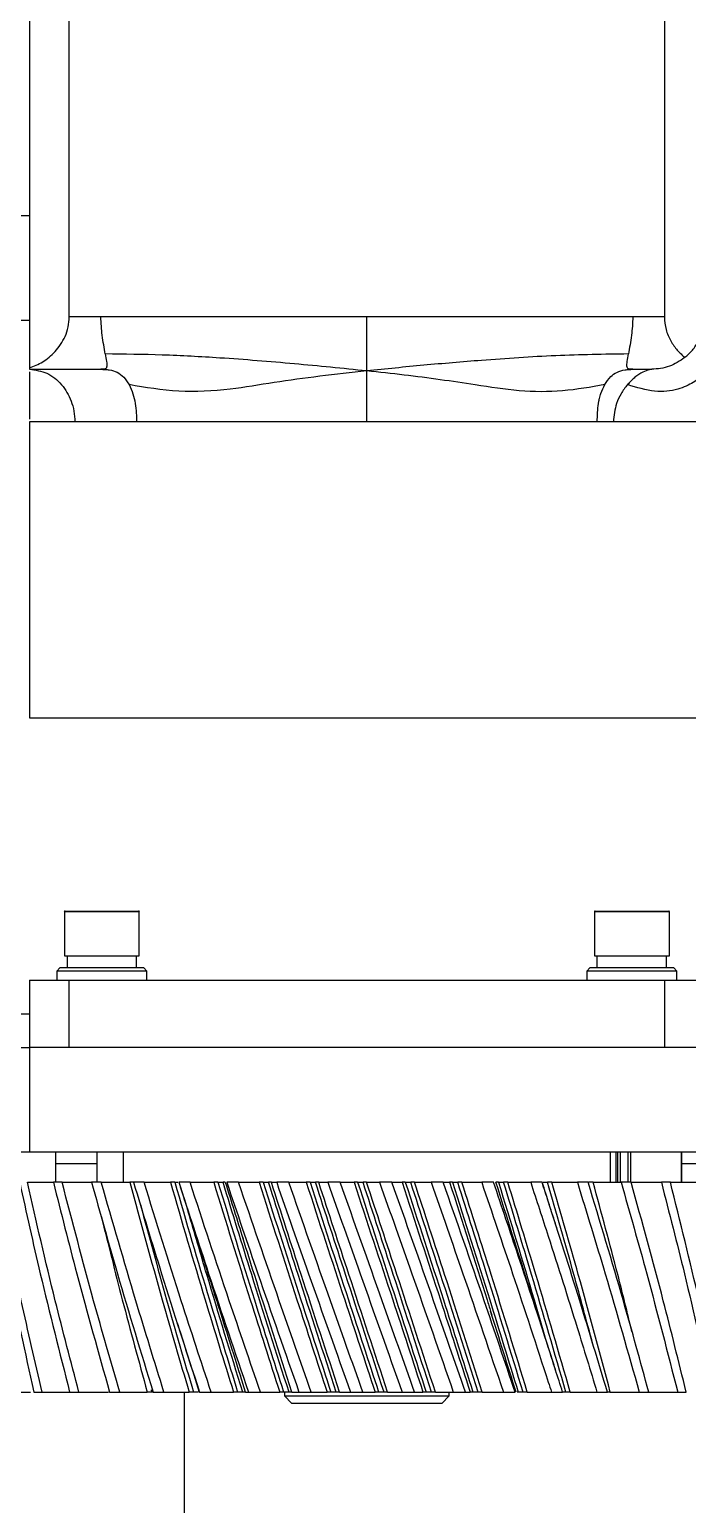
# Model space of a CAD drawing. Header units: millimetres. Extents: x 0 to 597, y 0 to 420.
# Drawn here: x 375.7 to 381.55, y 335.05 to 348.18 of the extents above; entities that cross this region are included whole.
import ezdxf

# ---------------------------------------------------------------- set-up
doc = ezdxf.new("R2010")
doc.units = ezdxf.units.MM

msp = doc.modelspace()

# ---------------------------------------------------------------- linework, layer by layer
at = {"color": 7, "linetype": 'Continuous', "lineweight": 25}
for p, q in [((375.7, 348.488), (375.7, 345.168)), ((376.054, 345.621), (376.054, 348.488)), ((381.346, 348.488), (381.346, 345.621)), ((375.7, 346.521), (367.533, 346.521)), ((375.7, 345.588), (367.533, 345.588)), ((376.334, 345.621), (376.054, 345.621)), ((378.7, 345.621), (376.334, 345.621)), ((381.066, 345.621), (378.7, 345.621)), ((381.346, 345.621), (381.066, 345.621)), ((375.7, 345.168), (375.7, 345.155)), ((375.7, 345.155), (376.334, 345.155)), ((381.066, 345.155), (381.233, 345.155)), ((375.7, 344.688), (375.7, 342.054)), ((376.652, 344.688), (376.104, 344.688)), ((380.892, 344.688), (380.748, 344.688)), ((376.01, 340.328), (376.01, 339.935)), ((376.016, 340.335), (376.67, 340.335)), ((376.676, 339.935), (376.676, 340.328)), ((380.724, 340.328), (380.724, 339.935)), ((380.73, 340.335), (381.384, 340.335)), ((381.39, 339.935), (381.39, 340.328)), ((376.01, 339.935), (376.16, 339.935)), ((376.034, 339.935), (376.034, 339.828)), ((376.16, 339.935), (376.676, 339.935)), ((376.652, 339.828), (376.652, 339.935)), ((380.724, 339.935), (381.335, 339.935)), ((380.749, 339.828), (380.749, 339.935)), ((381.335, 339.935), (381.39, 339.935)), ((381.366, 339.828), (381.366, 339.935)), ((375.97, 339.828), (375.943, 339.801)), ((375.943, 339.801), (375.943, 339.721)), ((376.743, 339.801), (375.943, 339.801)), ((376.716, 339.828), (375.97, 339.828)), ((376.743, 339.801), (376.716, 339.828)), ((376.743, 339.721), (376.743, 339.801)), ((380.684, 339.828), (380.657, 339.801)), ((380.657, 339.801), (380.657, 339.721)), ((381.457, 339.801), (380.657, 339.801)), ((381.43, 339.828), (380.684, 339.828)), ((381.457, 339.801), (381.43, 339.828)), ((381.457, 339.721), (381.457, 339.801)), ((375.7, 339.721), (375.7, 339.121)), ((375.7, 339.721), (376.054, 339.721)), ((376.054, 339.121), (376.054, 339.721)), ((376.054, 339.721), (378.68, 339.721)), ((378.68, 339.721), (378.72, 339.721)), ((378.72, 339.721), (381.346, 339.721)), ((381.346, 339.721), (381.346, 339.121)), ((381.346, 339.721), (381.7, 339.721)), ((375.367, 339.121), (375.7, 339.121)), ((375.7, 339.121), (375.7, 338.188)), ((381.7, 339.121), (375.7, 339.121)), ((381.346, 339.121), (376.054, 339.121)), ((375.7, 338.188), (375.367, 338.188)), ((381.7, 338.188), (375.7, 338.188)), ((375.933, 337.921), (375.933, 338.188)), ((375.933, 338.088), (376.3, 338.088)), ((376.3, 338.188), (376.3, 338.088)), ((376.3, 338.088), (376.3, 337.921)), ((376.533, 338.188), (376.533, 337.921)), ((380.867, 337.921), (380.867, 338.188)), ((381.498, 337.921), (381.498, 338.188)), ((381.5, 337.917), (381.5, 338.188)), ((381.5, 338.088), (383.533, 338.088)), ((375.99, 337.921), (375.913, 337.921)), ((376.338, 337.921), (376.252, 337.921)), ((376.719, 337.921), (376.625, 337.921)), ((376.992, 337.921), (377.018, 337.921)), ((377.128, 337.921), (377.028, 337.921)), ((377.376, 337.921), (377.421, 337.921)), ((377.559, 337.921), (377.454, 337.921)), ((377.779, 337.921), (377.826, 337.921)), ((378.006, 337.921), (377.898, 337.921)), ((378.195, 337.921), (378.243, 337.921)), ((378.463, 337.921), (378.353, 337.921)), ((378.618, 337.921), (378.666, 337.921)), ((378.923, 337.921), (378.812, 337.921)), ((379.042, 337.921), (379.09, 337.921)), ((379.379, 337.921), (379.271, 337.921)), ((379.462, 337.921), (379.509, 337.921)), ((379.827, 337.921), (379.721, 337.921)), ((379.87, 337.921), (379.916, 337.921)), ((380.258, 337.921), (380.157, 337.921)), ((380.269, 337.921), (380.306, 337.921)), ((380.668, 337.921), (380.572, 337.921)), ((381.05, 337.921), (380.961, 337.921)), ((381.399, 337.921), (381.319, 337.921)), ((377.6, 337.418), (377.59, 337.449)), ((380.388, 337.52), (380.384, 337.532)), ((379.8, 336.774), (379.812, 336.738)), ((377.012, 336.672), (377.021, 336.646)), ((375.739, 336.055), (375.812, 336.055)), ((376.057, 336.055), (376.139, 336.055)), ((376.412, 336.055), (376.502, 336.055)), ((376.799, 336.055), (376.786, 336.055)), ((376.799, 336.055), (376.896, 336.055)), ((377.074, 336.055), (377.074, 334.388)), ((377.201, 336.055), (377.158, 336.055)), ((377.212, 336.055), (377.315, 336.055)), ((377.597, 336.055), (377.551, 336.055)), ((377.647, 336.055), (377.753, 336.055)), ((378.008, 336.055), (377.96, 336.055)), ((377.967, 336.055), (377.967, 336.021)), ((377.967, 336.021), (378.033, 335.954)), ((377.967, 336.021), (379.433, 336.021)), ((378.096, 336.055), (378.205, 336.055)), ((378.428, 336.055), (378.38, 336.055)), ((378.554, 336.055), (378.664, 336.055)), ((378.853, 336.055), (378.804, 336.055)), ((379.014, 336.055), (379.124, 336.055)), ((379.275, 336.055), (379.227, 336.055)), ((379.367, 335.954), (379.433, 336.021)), ((379.433, 336.021), (379.433, 336.055)), ((379.469, 336.055), (379.577, 336.055)), ((379.689, 336.055), (379.643, 336.055)), ((379.914, 336.055), (380.018, 336.055)), ((380.089, 336.055), (380.045, 336.055)), ((380.342, 336.055), (380.441, 336.055)), ((380.47, 336.055), (380.441, 336.055)), ((380.746, 336.055), (380.839, 336.055)), ((380.861, 336.055), (380.877, 336.055)), ((381.122, 336.055), (381.207, 336.055)), ((381.464, 336.055), (381.54, 336.055))]:
    msp.add_line(p, q, dxfattribs=at)
at = {"color": 8, "linetype": 'Continuous', "lineweight": 25}
for p, q in [((376.103, 344.688), (375.7, 344.688)), ((376.676, 340.328), (376.01, 340.328)), ((381.39, 340.328), (380.724, 340.328)), ((370.367, 339.421), (375.7, 339.421)), ((380.915, 338.188), (380.915, 337.921)), ((380.932, 337.921), (380.932, 338.188)), ((380.956, 337.921), (380.956, 338.188)), ((381.02, 338.188), (381.02, 337.921)), ((381.045, 338.188), (381.045, 337.921)), ((381.498, 337.921), (381.498, 338.188)), ((377.62, 336.055), (377.575, 336.199)), ((376.781, 336.074), (376.786, 336.055))]:
    msp.add_line(p, q, dxfattribs=at)
at = {"color": 7, "linetype": 'Continuous', "lineweight": 25}
for centre, start, end in [((376.016, 340.328), 90, 180), ((376.67, 340.328), 0, 90), ((380.73, 340.328), 90, 180), ((381.384, 340.328), 0, 90)]:
    msp.add_arc(centre, 0.00667, start, end, dxfattribs=at)
for points, knots in [([(375.7, 345.168), (375.74, 345.183), (375.818, 345.213), (375.931, 345.306), (376.009, 345.418), (376.048, 345.53), (376.052, 345.591), (376.054, 345.621)], [0, 0, 0, 0, 0.249411, 0.499155, 0.748654, 0.874148, 1, 1, 1, 1]), ([(376.373, 345.291), (376.369, 345.317), (376.36, 345.367), (376.342, 345.478), (376.337, 345.566), (376.334, 345.621)], [0, 0, 0, 0, 0.28248, 0.549685, 1, 1, 1, 1]), ([(378.7, 345.14), (378.7, 345.186), (378.7, 345.281), (378.7, 345.41), (378.7, 345.524), (378.7, 345.589), (378.7, 345.621)], [0, 0, 0, 0, 0.283482, 0.594225, 0.801371, 1, 1, 1, 1]), ([(381.066, 345.621), (381.063, 345.566), (381.058, 345.478), (381.04, 345.367), (381.031, 345.317), (381.027, 345.291)], [0, 0, 0, 0, 0.4503149, 0.7175196, 1, 1, 1, 1]), ([(381.346, 345.621), (381.349, 345.583), (381.355, 345.506), (381.401, 345.405), (381.459, 345.322), (381.505, 345.28), (381.528, 345.26)], [0, 0, 0, 0, 0.249217, 0.499644, 0.74967, 1, 1, 1, 1]), ([(381.528, 345.26), (381.551, 345.28), (381.597, 345.322), (381.651, 345.405), (381.692, 345.506), (381.697, 345.583), (381.7, 345.621)], [0, 0, 0, 0, 0.250324, 0.500353, 0.75078, 1, 1, 1, 1]), ([(376.373, 345.291), (376.378, 345.268), (376.386, 345.222), (376.39, 345.18), (376.381, 345.16), (376.36, 345.155), (376.342, 345.155), (376.334, 345.155)], [0, 0, 0, 0, 0.279017, 0.547711, 0.788897, 0.900559, 1, 1, 1, 1]), ([(378.7, 345.14), (378.485, 345.162), (378.049, 345.206), (377.444, 345.254), (376.883, 345.285), (376.543, 345.289), (376.373, 345.291)], [0, 0, 0, 0, 0.277288, 0.563202, 0.782886, 1, 1, 1, 1]), ([(381.027, 345.291), (380.811, 345.288), (380.375, 345.281), (379.768, 345.239), (379.209, 345.192), (378.869, 345.158), (378.7, 345.14)], [0, 0, 0, 0, 0.276277, 0.560615, 0.782522, 1, 1, 1, 1]), ([(381.066, 345.155), (381.058, 345.155), (381.04, 345.155), (381.019, 345.16), (381.01, 345.18), (381.014, 345.222), (381.022, 345.268), (381.027, 345.291)], [0, 0, 0, 0, 0.0994423, 0.2111037, 0.4522896, 0.720983, 1, 1, 1, 1]), ([(375.7, 345.155), (375.753, 345.148), (375.859, 345.133), (375.991, 345.027), (376.065, 344.9), (376.098, 344.783), (376.102, 344.72), (376.103, 344.688)], [0, 0, 0, 0, 0.249794, 0.499593, 0.739956, 0.867653, 1, 1, 1, 1]), ([(376.334, 345.155), (376.347, 345.154), (376.373, 345.154), (376.425, 345.149), (376.483, 345.13), (376.541, 345.087), (376.57, 345.041), (376.585, 345.018)], [0, 0, 0, 0, 0.1026255, 0.210627, 0.4519698, 0.7210404, 1, 1, 1, 1]), ([(380.815, 345.018), (380.832, 345.044), (380.862, 345.089), (380.922, 345.131), (380.978, 345.149), (381.03, 345.154), (381.055, 345.154), (381.066, 345.155)], [0, 0, 0, 0, 0.311972, 0.548193, 0.805721, 0.905154, 1, 1, 1, 1]), ([(381.233, 345.155), (381.232, 345.154), (381.229, 345.154), (381.204, 345.149), (381.153, 345.13), (381.082, 345.087), (381.039, 345.041), (381.017, 345.018)], [0, 0, 0, 0, 0.099048, 0.210619, 0.451968, 0.721046, 1, 1, 1, 1]), ([(381.528, 345.26), (381.483, 345.229), (381.39, 345.167), (381.286, 345.159), (381.233, 345.155)], [0, 0, 0, 0, 0.4857609, 1, 1, 1, 1]), ([(375.7, 345.131), (375.7, 345.125), (375.7, 345.108), (375.7, 345.063), (375.7, 345.009), (375.7, 344.951), (375.7, 344.897), (375.7, 344.841), (375.7, 344.79), (375.7, 344.734), (375.7, 344.718), (375.7, 344.71)], [0, 0, 0, 0, 0.101107, 0.243491, 0.399194, 0.502627, 0.616255, 0.732302, 0.821445, 0.911374, 1, 1, 1, 1]), ([(378.7, 345.14), (378.56, 345.125), (378.283, 345.094), (377.871, 345.039), (377.459, 344.966), (377.021, 344.944), (376.731, 344.993), (376.585, 345.018)], [0, 0, 0, 0, 0.186647, 0.369209, 0.554277, 0.775859, 1, 1, 1, 1]), ([(376.585, 345.018), (376.598, 344.992), (376.621, 344.942), (376.641, 344.854), (376.651, 344.769), (376.652, 344.714), (376.652, 344.688)], [0, 0, 0, 0, 0.2820803, 0.5482329, 0.7893721, 1, 1, 1, 1]), ([(378.7, 344.688), (378.7, 344.726), (378.7, 344.807), (378.7, 344.958), (378.7, 345.071), (378.7, 345.14)], [0, 0, 0, 0, 0.253019, 0.538269, 1, 1, 1, 1]), ([(380.815, 345.018), (380.692, 344.996), (380.446, 344.952), (380.056, 344.954), (379.698, 345.011), (379.353, 345.063), (379.029, 345.105), (378.811, 345.128), (378.7, 345.14)], [0, 0, 0, 0, 0.190376, 0.378831, 0.565348, 0.708928, 0.852845, 1, 1, 1, 1]), ([(380.748, 344.688), (380.75, 344.743), (380.752, 344.8), (380.76, 344.852), (380.761, 344.857), (380.763, 344.872), (380.769, 344.901), (380.784, 344.955), (380.803, 344.993), (380.815, 345.018)], [0, 0, 0, 0, 0.450515, 0.455379, 0.463637, 0.490463, 0.58515, 0.725556, 1, 1, 1, 1]), ([(381.017, 345.018), (380.997, 344.992), (380.959, 344.942), (380.908, 344.831), (380.898, 344.743), (380.892, 344.688)], [0, 0, 0, 0, 0.28262, 0.549289, 1, 1, 1, 1]), ([(381.691, 345.14), (381.688, 345.125), (381.682, 345.094), (381.613, 345.039), (381.46, 344.966), (381.265, 344.944), (381.1, 344.993), (381.017, 345.018)], [0, 0, 0, 0, 0.186648, 0.369209, 0.554277, 0.775858, 1, 1, 1, 1]), ([(378.7, 344.688), (378.606, 344.688), (378.418, 344.688), (378.139, 344.688), (377.865, 344.688), (377.598, 344.688), (377.34, 344.688), (377.095, 344.688), (376.863, 344.688), (376.723, 344.688), (376.652, 344.688)], [0, 0, 0, 0, 0.125, 0.25, 0.374999, 0.499999, 0.625001, 0.75, 0.875, 1, 1, 1, 1]), ([(380.748, 344.688), (380.678, 344.688), (380.537, 344.688), (380.305, 344.688), (380.06, 344.688), (379.802, 344.688), (379.535, 344.688), (379.261, 344.688), (378.982, 344.688), (378.794, 344.688), (378.7, 344.688)], [0, 0, 0, 0, 0.125, 0.25, 0.374999, 0.500001, 0.625001, 0.75, 0.875, 1, 1, 1, 1]), ([(381.7, 344.688), (381.698, 344.688), (381.692, 344.688), (381.651, 344.688), (381.586, 344.688), (381.495, 344.688), (381.379, 344.688), (381.24, 344.688), (381.079, 344.688), (380.955, 344.688), (380.892, 344.688)], [0, 0, 0, 0, 0.125, 0.25, 0.374998, 0.5, 0.625001, 0.750001, 0.875001, 1, 1, 1, 1]), ([(375.7, 342.055), (375.705, 342.055), (375.715, 342.055), (375.795, 342.055), (375.92, 342.055), (376.095, 342.055), (376.313, 342.055), (376.573, 342.055), (376.869, 342.055), (377.196, 342.055), (377.549, 342.055), (377.921, 342.055), (378.307, 342.055), (378.7, 342.055), (379.093, 342.055), (379.479, 342.055), (379.851, 342.055), (380.204, 342.055), (380.532, 342.055), (380.827, 342.055), (381.087, 342.055), (381.306, 342.055), (381.48, 342.055), (381.606, 342.055), (381.685, 342.055), (381.695, 342.055), (381.7, 342.055)], [0, 0, 0, 0, 0.041667, 0.083333, 0.125, 0.166667, 0.208333, 0.25, 0.291667, 0.333333, 0.375, 0.416667, 0.458333, 0.5, 0.541667, 0.583333, 0.625, 0.666666, 0.708333, 0.75, 0.791667, 0.833333, 0.875, 0.916667, 0.958333, 1, 1, 1, 1]), ([(375.356, 337.921), (375.406, 337.65), (375.522, 337.028), (375.661, 336.406), (375.739, 336.055)], [0, 0, 0, 0, 0.435554, 1, 1, 1, 1]), ([(375.812, 336.055), (375.749, 336.326), (375.604, 336.948), (375.482, 337.57), (375.413, 337.921)], [0, 0, 0, 0, 0.435553, 1, 1, 1, 1]), ([(375.613, 337.921), (375.672, 337.65), (375.809, 337.028), (375.968, 336.406), (376.057, 336.055)], [0, 0, 0, 0, 0.435554, 1, 1, 1, 1]), ([(376.139, 336.055), (376.068, 336.326), (375.904, 336.948), (375.761, 337.57), (375.681, 337.921)], [0, 0, 0, 0, 0.435553, 1, 1, 1, 1]), ([(375.681, 337.921), (375.716, 337.921), (375.795, 337.921), (375.87, 337.921), (375.913, 337.921)], [0, 0, 0, 0, 0.442776, 1, 1, 1, 1]), ([(375.913, 337.921), (375.981, 337.65), (376.137, 337.028), (376.313, 336.406), (376.412, 336.055)], [0, 0, 0, 0, 0.435554, 1, 1, 1, 1]), ([(376.502, 336.055), (376.423, 336.326), (376.244, 336.948), (376.082, 337.57), (375.99, 337.921)], [0, 0, 0, 0, 0.435553, 1, 1, 1, 1]), ([(375.99, 337.921), (376.024, 337.921), (376.117, 337.921), (376.205, 337.921), (376.261, 337.921)], [0, 0, 0, 0, 0.361475, 1, 1, 1, 1]), ([(376.252, 337.921), (376.328, 337.65), (376.502, 337.028), (376.691, 336.406), (376.799, 336.055)], [0, 0, 0, 0, 0.4355544, 1, 1, 1, 1]), ([(376.896, 336.055), (376.811, 336.326), (376.618, 336.948), (376.439, 337.57), (376.338, 337.921)], [0, 0, 0, 0, 0.435554, 1, 1, 1, 1]), ([(376.338, 337.921), (376.37, 337.921), (376.458, 337.921), (376.54, 337.921), (376.592, 337.921)], [0, 0, 0, 0, 0.361472, 1, 1, 1, 1]), ([(376.592, 337.921), (376.687, 337.573), (376.856, 336.951), (377.039, 336.328), (377.119, 336.055)], [0, 0, 0, 0, 0.559956, 1, 1, 1, 1]), ([(376.631, 337.921), (376.63, 337.921), (376.627, 337.921), (376.622, 337.921), (376.616, 337.921), (376.61, 337.921), (376.605, 337.921), (376.599, 337.921), (376.595, 337.921), (376.592, 337.921)], [0, 0, 0, 0, 0.132935, 0.265794, 0.398647, 0.531501, 0.664391, 0.797222, 1, 1, 1, 1]), ([(376.625, 337.921), (376.708, 337.65), (376.896, 337.028), (377.098, 336.406), (377.212, 336.055)], [0, 0, 0, 0, 0.435554, 1, 1, 1, 1]), ([(377.315, 336.055), (377.226, 336.326), (377.021, 336.948), (376.828, 337.57), (376.719, 337.921)], [0, 0, 0, 0, 0.4355533, 1, 1, 1, 1]), ([(376.719, 337.921), (376.749, 337.921), (376.831, 337.921), (376.906, 337.921), (376.953, 337.921)], [0, 0, 0, 0, 0.36147, 1, 1, 1, 1]), ([(376.953, 337.921), (377.055, 337.573), (377.237, 336.951), (377.429, 336.328), (377.514, 336.055)], [0, 0, 0, 0, 0.5599552, 1, 1, 1, 1]), ([(376.992, 337.921), (376.99, 337.921), (376.987, 337.921), (376.981, 337.921), (376.976, 337.921), (376.97, 337.921), (376.965, 337.921), (376.959, 337.921), (376.955, 337.921), (376.953, 337.921)], [0, 0, 0, 0, 0.132813, 0.265673, 0.398568, 0.531423, 0.664284, 0.797154, 1, 1, 1, 1]), ([(376.992, 337.921), (377.093, 337.573), (377.275, 336.951), (377.467, 336.328), (377.551, 336.055)], [0, 0, 0, 0, 0.5599555, 1, 1, 1, 1]), ([(377.028, 337.921), (377.116, 337.65), (377.317, 337.028), (377.528, 336.406), (377.647, 336.055)], [0, 0, 0, 0, 0.4355541, 1, 1, 1, 1]), ([(377.041, 337.88), (377.099, 337.699), (377.182, 337.439), (377.293, 337.088), (377.414, 336.709), (377.509, 336.409), (377.575, 336.199)], [0, 0, 0, 0, 0.323217, 0.464305, 0.624929, 1, 1, 1, 1]), ([(377.753, 336.055), (377.661, 336.326), (377.447, 336.948), (377.243, 337.57), (377.128, 337.921)], [0, 0, 0, 0, 0.435553, 1, 1, 1, 1]), ([(377.128, 337.921), (377.155, 337.921), (377.23, 337.921), (377.296, 337.921), (377.338, 337.921)], [0, 0, 0, 0, 0.36147, 1, 1, 1, 1]), ([(377.338, 337.921), (377.446, 337.573), (377.637, 336.951), (377.837, 336.328), (377.925, 336.055)], [0, 0, 0, 0, 0.5599554, 1, 1, 1, 1]), ([(377.376, 337.921), (377.375, 337.921), (377.371, 337.921), (377.365, 337.921), (377.36, 337.921), (377.354, 337.921), (377.349, 337.921), (377.344, 337.921), (377.34, 337.921), (377.338, 337.921)], [0, 0, 0, 0, 0.132857, 0.265743, 0.398587, 0.531461, 0.664324, 0.797229, 1, 1, 1, 1]), ([(377.376, 337.921), (377.483, 337.573), (377.674, 336.951), (377.873, 336.328), (377.96, 336.055)], [0, 0, 0, 0, 0.5599551, 1, 1, 1, 1]), ([(378.008, 336.055), (377.896, 336.403), (377.697, 337.025), (377.506, 337.647), (377.421, 337.921)], [0, 0, 0, 0, 0.559964, 1, 1, 1, 1]), ([(377.441, 337.921), (377.44, 337.921), (377.439, 337.921), (377.437, 337.921), (377.433, 337.921), (377.428, 337.921), (377.424, 337.921), (377.421, 337.921)], [0, 0, 0, 0, 0.138878, 0.329121, 0.519397, 0.709692, 1, 1, 1, 1]), ([(377.441, 337.921), (377.467, 337.837), (377.52, 337.67), (377.573, 337.502), (377.599, 337.418)], [0, 0, 0, 0, 0.499838, 1, 1, 1, 1]), ([(377.454, 337.921), (377.546, 337.65), (377.756, 337.028), (377.974, 336.406), (378.096, 336.055)], [0, 0, 0, 0, 0.435554, 1, 1, 1, 1]), ([(378.205, 336.055), (378.11, 336.326), (377.892, 336.948), (377.679, 337.57), (377.559, 337.921)], [0, 0, 0, 0, 0.435553, 1, 1, 1, 1]), ([(377.559, 337.921), (377.583, 337.921), (377.65, 337.921), (377.706, 337.921), (377.743, 337.921)], [0, 0, 0, 0, 0.361468, 1, 1, 1, 1]), ([(377.743, 337.921), (377.854, 337.573), (378.053, 336.951), (378.257, 336.328), (378.346, 336.055)], [0, 0, 0, 0, 0.5599552, 1, 1, 1, 1]), ([(377.779, 337.921), (377.777, 337.921), (377.774, 337.921), (377.768, 337.921), (377.763, 337.921), (377.757, 337.921), (377.753, 337.921), (377.747, 337.921), (377.744, 337.921), (377.743, 337.921)], [0, 0, 0, 0, 0.132884, 0.265766, 0.398624, 0.531483, 0.664419, 0.797303, 1, 1, 1, 1]), ([(377.779, 337.921), (377.89, 337.573), (378.088, 336.951), (378.291, 336.328), (378.38, 336.055)], [0, 0, 0, 0, 0.559955, 1, 1, 1, 1]), ([(378.428, 336.055), (378.315, 336.403), (378.112, 337.025), (377.913, 337.647), (377.826, 337.921)], [0, 0, 0, 0, 0.559963, 1, 1, 1, 1]), ([(377.851, 337.921), (377.851, 337.921), (377.851, 337.921), (377.849, 337.921), (377.846, 337.921), (377.843, 337.921), (377.839, 337.921), (377.833, 337.921), (377.829, 337.921), (377.826, 337.921)], [0, 0, 0, 0, 0.132786, 0.265653, 0.398633, 0.531404, 0.66431, 0.797225, 1, 1, 1, 1]), ([(378.458, 336.055), (378.344, 336.403), (378.139, 337.025), (377.939, 337.647), (377.851, 337.921)], [0, 0, 0, 0, 0.5599632, 1, 1, 1, 1]), ([(377.851, 337.921), (377.854, 337.921), (377.863, 337.921), (377.884, 337.921), (377.898, 337.921)], [0, 0, 0, 0, 0.361487, 1, 1, 1, 1]), ([(377.898, 337.921), (377.992, 337.65), (378.209, 337.028), (378.43, 336.406), (378.554, 336.055)], [0, 0, 0, 0, 0.435554, 1, 1, 1, 1]), ([(378.664, 336.055), (378.568, 336.326), (378.347, 336.948), (378.129, 337.57), (378.006, 337.921)], [0, 0, 0, 0, 0.435553, 1, 1, 1, 1]), ([(378.006, 337.921), (378.027, 337.921), (378.084, 337.921), (378.131, 337.921), (378.161, 337.921)], [0, 0, 0, 0, 0.361471, 1, 1, 1, 1]), ([(378.161, 337.921), (378.275, 337.573), (378.478, 336.951), (378.683, 336.328), (378.773, 336.055)], [0, 0, 0, 0, 0.559955, 1, 1, 1, 1]), ([(378.195, 337.921), (378.193, 337.921), (378.19, 337.921), (378.184, 337.921), (378.179, 337.921), (378.174, 337.921), (378.169, 337.921), (378.164, 337.921), (378.162, 337.921), (378.161, 337.921)], [0, 0, 0, 0, 0.132868, 0.26574, 0.398618, 0.531457, 0.664338, 0.797303, 1, 1, 1, 1]), ([(378.195, 337.921), (378.309, 337.573), (378.511, 336.951), (378.715, 336.328), (378.804, 336.055)], [0, 0, 0, 0, 0.559955, 1, 1, 1, 1]), ([(378.853, 336.055), (378.739, 336.403), (378.535, 337.025), (378.332, 337.647), (378.243, 337.921)], [0, 0, 0, 0, 0.559963, 1, 1, 1, 1]), ([(378.272, 337.921), (378.271, 337.921), (378.27, 337.921), (378.268, 337.921), (378.265, 337.921), (378.261, 337.921), (378.256, 337.921), (378.25, 337.921), (378.246, 337.921), (378.243, 337.921)], [0, 0, 0, 0, 0.132891, 0.265706, 0.398675, 0.531462, 0.66433, 0.797205, 1, 1, 1, 1]), ([(378.885, 336.055), (378.77, 336.403), (378.565, 337.025), (378.361, 337.647), (378.272, 337.921)], [0, 0, 0, 0, 0.5599633, 1, 1, 1, 1]), ([(378.272, 337.921), (378.279, 337.921), (378.299, 337.921), (378.332, 337.921), (378.353, 337.921)], [0, 0, 0, 0, 0.361468, 1, 1, 1, 1]), ([(378.353, 337.921), (378.449, 337.65), (378.669, 337.028), (378.889, 336.406), (379.014, 336.055)], [0, 0, 0, 0, 0.435554, 1, 1, 1, 1]), ([(379.124, 336.055), (379.028, 336.326), (378.808, 336.948), (378.587, 337.57), (378.463, 337.921)], [0, 0, 0, 0, 0.435553, 1, 1, 1, 1]), ([(378.463, 337.921), (378.48, 337.921), (378.527, 337.921), (378.563, 337.921), (378.586, 337.921)], [0, 0, 0, 0, 0.361464, 1, 1, 1, 1]), ([(378.586, 337.921), (378.701, 337.573), (378.906, 336.951), (379.11, 336.328), (379.199, 336.055)], [0, 0, 0, 0, 0.5599553, 1, 1, 1, 1]), ([(378.618, 337.921), (378.616, 337.921), (378.613, 337.921), (378.607, 337.921), (378.602, 337.921), (378.597, 337.921), (378.593, 337.921), (378.589, 337.921), (378.587, 337.921), (378.586, 337.921)], [0, 0, 0, 0, 0.132861, 0.265703, 0.398651, 0.531494, 0.664382, 0.797239, 1, 1, 1, 1]), ([(378.618, 337.921), (378.732, 337.573), (378.936, 336.951), (379.138, 336.328), (379.227, 336.055)], [0, 0, 0, 0, 0.559955, 1, 1, 1, 1]), ([(379.275, 336.055), (379.162, 336.403), (378.96, 337.025), (378.756, 337.647), (378.666, 337.921)], [0, 0, 0, 0, 0.559963, 1, 1, 1, 1]), ([(378.698, 337.921), (378.697, 337.921), (378.696, 337.921), (378.693, 337.921), (378.689, 337.921), (378.685, 337.921), (378.68, 337.921), (378.674, 337.921), (378.669, 337.921), (378.666, 337.921)], [0, 0, 0, 0, 0.132735, 0.265668, 0.398507, 0.531462, 0.664291, 0.797214, 1, 1, 1, 1]), ([(379.31, 336.055), (379.196, 336.403), (378.993, 337.025), (378.788, 337.647), (378.698, 337.921)], [0, 0, 0, 0, 0.5599632, 1, 1, 1, 1]), ([(378.698, 337.921), (378.709, 337.921), (378.741, 337.921), (378.785, 337.921), (378.812, 337.921)], [0, 0, 0, 0, 0.3614896, 1, 1, 1, 1]), ([(378.812, 337.921), (378.909, 337.65), (379.129, 337.028), (379.347, 336.406), (379.469, 336.055)], [0, 0, 0, 0, 0.435554, 1, 1, 1, 1]), ([(379.577, 336.055), (379.483, 336.326), (379.267, 336.948), (379.047, 337.57), (378.923, 337.921)], [0, 0, 0, 0, 0.4355531, 1, 1, 1, 1]), ([(378.923, 337.921), (378.936, 337.921), (378.973, 337.921), (378.997, 337.921), (379.013, 337.921)], [0, 0, 0, 0, 0.361485, 1, 1, 1, 1]), ([(379.013, 337.921), (379.127, 337.573), (379.331, 336.951), (379.53, 336.328), (379.618, 336.055)], [0, 0, 0, 0, 0.559955, 1, 1, 1, 1]), ([(379.042, 337.921), (379.041, 337.921), (379.037, 337.921), (379.032, 337.921), (379.027, 337.921), (379.022, 337.921), (379.019, 337.921), (379.015, 337.921), (379.014, 337.921), (379.013, 337.921)], [0, 0, 0, 0, 0.132836, 0.265697, 0.398586, 0.531391, 0.664301, 0.797139, 1, 1, 1, 1]), ([(379.042, 337.921), (379.156, 337.573), (379.358, 336.951), (379.556, 336.328), (379.643, 336.055)], [0, 0, 0, 0, 0.5599553, 1, 1, 1, 1]), ([(379.689, 336.055), (379.579, 336.403), (379.381, 337.025), (379.179, 337.647), (379.09, 337.921)], [0, 0, 0, 0, 0.559963, 1, 1, 1, 1]), ([(379.124, 337.921), (379.124, 337.921), (379.122, 337.921), (379.118, 337.921), (379.114, 337.921), (379.109, 337.921), (379.104, 337.921), (379.098, 337.921), (379.093, 337.921), (379.09, 337.921)], [0, 0, 0, 0, 0.132924, 0.265693, 0.398584, 0.531449, 0.66431, 0.797192, 1, 1, 1, 1]), ([(379.726, 336.055), (379.615, 336.403), (379.417, 337.025), (379.214, 337.647), (379.124, 337.921)], [0, 0, 0, 0, 0.559963, 1, 1, 1, 1]), ([(379.124, 337.921), (379.14, 337.921), (379.183, 337.921), (379.236, 337.921), (379.271, 337.921)], [0, 0, 0, 0, 0.361475, 1, 1, 1, 1]), ([(379.271, 337.921), (379.366, 337.65), (379.583, 337.028), (379.795, 336.406), (379.914, 336.055)], [0, 0, 0, 0, 0.435554, 1, 1, 1, 1]), ([(380.018, 336.055), (379.927, 336.326), (379.718, 336.948), (379.502, 337.57), (379.379, 337.921)], [0, 0, 0, 0, 0.4355532, 1, 1, 1, 1]), ([(379.379, 337.921), (379.389, 337.921), (379.414, 337.921), (379.427, 337.921), (379.436, 337.921)], [0, 0, 0, 0, 0.361462, 1, 1, 1, 1]), ([(379.462, 337.921), (379.46, 337.921), (379.456, 337.921), (379.451, 337.921), (379.447, 337.921), (379.443, 337.921), (379.44, 337.921), (379.437, 337.921), (379.436, 337.921), (379.436, 337.921)], [0, 0, 0, 0, 0.132816, 0.26568, 0.39852, 0.531395, 0.664292, 0.797176, 1, 1, 1, 1]), ([(379.462, 337.921), (379.573, 337.573), (379.771, 336.951), (379.961, 336.328), (380.045, 336.055)], [0, 0, 0, 0, 0.559955, 1, 1, 1, 1]), ([(380.089, 336.055), (379.983, 336.403), (379.793, 337.025), (379.596, 337.647), (379.509, 337.921)], [0, 0, 0, 0, 0.5599632, 1, 1, 1, 1]), ([(379.545, 337.921), (379.544, 337.921), (379.542, 337.921), (379.538, 337.921), (379.533, 337.921), (379.528, 337.921), (379.523, 337.921), (379.516, 337.921), (379.512, 337.921), (379.509, 337.921)], [0, 0, 0, 0, 0.132864, 0.265698, 0.398578, 0.531481, 0.664354, 0.79721, 1, 1, 1, 1]), ([(380.127, 336.055), (380.021, 336.403), (379.831, 337.025), (379.632, 337.647), (379.545, 337.921)], [0, 0, 0, 0, 0.559963, 1, 1, 1, 1]), ([(379.545, 337.921), (379.564, 337.921), (379.617, 337.921), (379.68, 337.921), (379.721, 337.921)], [0, 0, 0, 0, 0.3614649, 1, 1, 1, 1]), ([(379.721, 337.921), (379.813, 337.65), (380.015, 337.058), (380.219, 336.435), (380.332, 336.084), (380.342, 336.055)], [0, 0, 0, 0, 0.435551, 0.952266, 1, 1, 1, 1]), ([(380.441, 336.055), (380.398, 336.188), (380.27, 336.592), (380.065, 337.214), (379.9, 337.703), (379.827, 337.921)], [0, 0, 0, 0, 0.214281, 0.649829, 1, 1, 1, 1]), ([(380.379, 336.248), (380.301, 336.493), (380.123, 337.05), (379.947, 337.608), (379.848, 337.921)], [0, 0, 0, 0, 0.438025, 1, 1, 1, 1]), ([(379.87, 337.921), (379.869, 337.921), (379.865, 337.921), (379.861, 337.921), (379.856, 337.921), (379.853, 337.921), (379.85, 337.921), (379.848, 337.921), (379.848, 337.921), (379.848, 337.921)], [0, 0, 0, 0, 0.132876, 0.26577, 0.398635, 0.531493, 0.664379, 0.797291, 1, 1, 1, 1]), ([(380.47, 336.055), (380.37, 336.403), (380.19, 337.025), (380, 337.647), (379.916, 337.921)], [0, 0, 0, 0, 0.559963, 1, 1, 1, 1]), ([(379.954, 337.921), (379.952, 337.921), (379.95, 337.921), (379.945, 337.921), (379.941, 337.921), (379.935, 337.921), (379.93, 337.921), (379.923, 337.921), (379.919, 337.921), (379.916, 337.921)], [0, 0, 0, 0, 0.13282, 0.265713, 0.398551, 0.531432, 0.664303, 0.79719, 1, 1, 1, 1]), ([(380.509, 336.055), (380.408, 336.403), (380.228, 337.025), (380.038, 337.647), (379.954, 337.921)], [0, 0, 0, 0, 0.559963, 1, 1, 1, 1]), ([(379.954, 337.921), (379.976, 337.921), (380.039, 337.921), (380.111, 337.921), (380.157, 337.921)], [0, 0, 0, 0, 0.361481, 1, 1, 1, 1]), ([(380.157, 337.921), (380.209, 337.761), (380.35, 337.33), (380.547, 336.708), (380.688, 336.246), (380.746, 336.055)], [0, 0, 0, 0, 0.25706, 0.692607, 1, 1, 1, 1]), ([(380.839, 336.055), (380.758, 336.326), (380.588, 336.891), (380.39, 337.514), (380.277, 337.865), (380.258, 337.921)], [0, 0, 0, 0, 0.435549, 0.909493, 1, 1, 1, 1]), ([(380.384, 337.532), (380.364, 337.595), (380.322, 337.725), (380.281, 337.854), (380.259, 337.921)], [0, 0, 0, 0, 0.4838968, 1, 1, 1, 1]), ([(380.345, 337.921), (380.343, 337.921), (380.34, 337.921), (380.336, 337.921), (380.33, 337.921), (380.325, 337.921), (380.319, 337.921), (380.313, 337.921), (380.309, 337.921), (380.306, 337.921)], [0, 0, 0, 0, 0.132906, 0.265749, 0.398591, 0.531495, 0.664347, 0.797231, 1, 1, 1, 1]), ([(380.865, 336.055), (380.772, 336.403), (380.605, 337.025), (380.424, 337.647), (380.345, 337.921)], [0, 0, 0, 0, 0.559963, 1, 1, 1, 1]), ([(380.345, 337.921), (380.37, 337.921), (380.442, 337.921), (380.521, 337.921), (380.572, 337.921)], [0, 0, 0, 0, 0.361467, 1, 1, 1, 1]), ([(380.572, 337.921), (380.655, 337.65), (380.847, 337.028), (381.023, 336.406), (381.122, 336.055)], [0, 0, 0, 0, 0.435554, 1, 1, 1, 1]), ([(381.207, 336.055), (381.133, 336.326), (380.962, 336.948), (380.774, 337.57), (380.668, 337.921)], [0, 0, 0, 0, 0.435554, 1, 1, 1, 1]), ([(380.712, 337.921), (380.711, 337.921), (380.708, 337.921), (380.703, 337.921), (380.697, 337.921), (380.692, 337.921), (380.686, 337.921), (380.68, 337.921), (380.676, 337.921), (380.673, 337.921)], [0, 0, 0, 0, 0.132898, 0.265767, 0.398594, 0.531454, 0.664305, 0.797176, 1, 1, 1, 1]), ([(380.712, 337.921), (380.741, 337.921), (380.82, 337.921), (380.906, 337.921), (380.961, 337.921)], [0, 0, 0, 0, 0.361469, 1, 1, 1, 1]), ([(380.961, 337.921), (381.038, 337.65), (381.215, 337.028), (381.374, 336.406), (381.464, 336.055)], [0, 0, 0, 0, 0.435554, 1, 1, 1, 1]), ([(381.54, 336.055), (381.473, 336.326), (381.32, 336.948), (381.147, 337.57), (381.05, 337.921)], [0, 0, 0, 0, 0.4355529, 1, 1, 1, 1]), ([(381.052, 337.921), (381.083, 337.921), (381.169, 337.921), (381.26, 337.921), (381.319, 337.921)], [0, 0, 0, 0, 0.361474, 1, 1, 1, 1]), ([(381.319, 337.921), (381.388, 337.65), (381.549, 337.028), (381.688, 336.406), (381.767, 336.055)], [0, 0, 0, 0, 0.435554, 1, 1, 1, 1]), ([(381.833, 336.055), (381.775, 336.326), (381.642, 336.948), (381.486, 337.57), (381.399, 337.921)], [0, 0, 0, 0, 0.435553, 1, 1, 1, 1]), ([(381.399, 337.921), (381.419, 337.921), (381.496, 337.921), (381.578, 337.921), (381.639, 337.921)], [0, 0, 0, 0, 0.252277, 1, 1, 1, 1]), ([(380.028, 336.055), (379.99, 336.173), (379.914, 336.413), (379.839, 336.653), (379.801, 336.774)], [0, 0, 0, 0, 0.492973, 1, 1, 1, 1]), ([(377.021, 336.646), (377.051, 336.552), (377.114, 336.355), (377.177, 336.157), (377.21, 336.055)], [0, 0, 0, 0, 0.478319, 1, 1, 1, 1]), ([(375.525, 336.055), (375.56, 336.055), (375.622, 336.055), (375.682, 336.055), (375.708, 336.055)], [0, 0, 0, 0, 0.573414, 1, 1, 1, 1]), ([(375.812, 336.055), (375.846, 336.055), (375.93, 336.055), (376.01, 336.055), (376.057, 336.055)], [0, 0, 0, 0, 0.410888, 1, 1, 1, 1]), ([(376.139, 336.055), (376.172, 336.055), (376.263, 336.055), (376.348, 336.055), (376.402, 336.055)], [0, 0, 0, 0, 0.361472, 1, 1, 1, 1]), ([(376.502, 336.055), (376.533, 336.055), (376.618, 336.055), (376.697, 336.055), (376.747, 336.055)], [0, 0, 0, 0, 0.361477, 1, 1, 1, 1]), ([(376.786, 336.055), (376.785, 336.055), (376.781, 336.055), (376.776, 336.055), (376.771, 336.055), (376.765, 336.055), (376.759, 336.055), (376.753, 336.055), (376.749, 336.055), (376.747, 336.055)], [0, 0, 0, 0, 0.132826, 0.265703, 0.39858, 0.531454, 0.664299, 0.797184, 1, 1, 1, 1]), ([(376.896, 336.055), (376.924, 336.055), (377.003, 336.055), (377.074, 336.055), (377.119, 336.055)], [0, 0, 0, 0, 0.361472, 1, 1, 1, 1]), ([(377.158, 336.055), (377.156, 336.055), (377.153, 336.055), (377.147, 336.055), (377.142, 336.055), (377.136, 336.055), (377.131, 336.055), (377.125, 336.055), (377.121, 336.055), (377.119, 336.055)], [0, 0, 0, 0, 0.132865, 0.265746, 0.398616, 0.531522, 0.664373, 0.797275, 1, 1, 1, 1]), ([(377.315, 336.055), (377.341, 336.055), (377.412, 336.055), (377.474, 336.055), (377.514, 336.055)], [0, 0, 0, 0, 0.361458, 1, 1, 1, 1]), ([(377.551, 336.055), (377.549, 336.055), (377.546, 336.055), (377.54, 336.055), (377.535, 336.055), (377.529, 336.055), (377.524, 336.055), (377.519, 336.055), (377.515, 336.055), (377.514, 336.055)], [0, 0, 0, 0, 0.132876, 0.265742, 0.398592, 0.531451, 0.66433, 0.797199, 1, 1, 1, 1]), ([(377.62, 336.055), (377.62, 336.055), (377.62, 336.055), (377.618, 336.055), (377.616, 336.055), (377.613, 336.055), (377.609, 336.055), (377.604, 336.055), (377.599, 336.055), (377.597, 336.055)], [0, 0, 0, 0, 0.132838, 0.265654, 0.398556, 0.531467, 0.664381, 0.797189, 1, 1, 1, 1]), ([(377.62, 336.055), (377.621, 336.055), (377.623, 336.055), (377.638, 336.055), (377.647, 336.055)], [0, 0, 0, 0, 0.361462, 1, 1, 1, 1]), ([(377.753, 336.055), (377.776, 336.055), (377.839, 336.055), (377.891, 336.055), (377.925, 336.055)], [0, 0, 0, 0, 0.361468, 1, 1, 1, 1]), ([(377.96, 336.055), (377.959, 336.055), (377.955, 336.055), (377.949, 336.055), (377.944, 336.055), (377.939, 336.055), (377.934, 336.055), (377.929, 336.055), (377.926, 336.055), (377.925, 336.055)], [0, 0, 0, 0, 0.132874, 0.265755, 0.398643, 0.531527, 0.664396, 0.797258, 1, 1, 1, 1]), ([(378.034, 336.055), (378.034, 336.055), (378.033, 336.055), (378.031, 336.055), (378.028, 336.055), (378.025, 336.055), (378.021, 336.055), (378.015, 336.055), (378.01, 336.055), (378.008, 336.055)], [0, 0, 0, 0, 0.132861, 0.265768, 0.398696, 0.531555, 0.664344, 0.797216, 1, 1, 1, 1]), ([(378.034, 336.055), (378.039, 336.055), (378.053, 336.055), (378.079, 336.055), (378.096, 336.055)], [0, 0, 0, 0, 0.361466, 1, 1, 1, 1]), ([(378.205, 336.055), (378.225, 336.055), (378.278, 336.055), (378.32, 336.055), (378.346, 336.055)], [0, 0, 0, 0, 0.361471, 1, 1, 1, 1]), ([(378.38, 336.055), (378.378, 336.055), (378.375, 336.055), (378.369, 336.055), (378.364, 336.055), (378.359, 336.055), (378.354, 336.055), (378.35, 336.055), (378.348, 336.055), (378.346, 336.055)], [0, 0, 0, 0, 0.132854, 0.265731, 0.398615, 0.53148, 0.664313, 0.797228, 1, 1, 1, 1]), ([(378.458, 336.055), (378.458, 336.055), (378.457, 336.055), (378.454, 336.055), (378.45, 336.055), (378.446, 336.055), (378.442, 336.055), (378.436, 336.055), (378.431, 336.055), (378.428, 336.055)], [0, 0, 0, 0, 0.132837, 0.265701, 0.398581, 0.531509, 0.664353, 0.797205, 1, 1, 1, 1]), ([(378.458, 336.055), (378.467, 336.055), (378.493, 336.055), (378.53, 336.055), (378.554, 336.055)], [0, 0, 0, 0, 0.361464, 1, 1, 1, 1]), ([(378.664, 336.055), (378.68, 336.055), (378.722, 336.055), (378.754, 336.055), (378.773, 336.055)], [0, 0, 0, 0, 0.361458, 1, 1, 1, 1]), ([(378.804, 336.055), (378.803, 336.055), (378.799, 336.055), (378.793, 336.055), (378.788, 336.055), (378.784, 336.055), (378.78, 336.055), (378.776, 336.055), (378.774, 336.055), (378.773, 336.055)], [0, 0, 0, 0, 0.132845, 0.265724, 0.398635, 0.531443, 0.664367, 0.797212, 1, 1, 1, 1]), ([(378.885, 336.055), (378.885, 336.055), (378.883, 336.055), (378.88, 336.055), (378.876, 336.055), (378.871, 336.055), (378.866, 336.055), (378.86, 336.055), (378.855, 336.055), (378.853, 336.055)], [0, 0, 0, 0, 0.132868, 0.265628, 0.398562, 0.531476, 0.664311, 0.797197, 1, 1, 1, 1]), ([(378.885, 336.055), (378.899, 336.055), (378.935, 336.055), (378.983, 336.055), (379.014, 336.055)], [0, 0, 0, 0, 0.361476, 1, 1, 1, 1]), ([(379.124, 336.055), (379.135, 336.055), (379.167, 336.055), (379.187, 336.055), (379.199, 336.055)], [0, 0, 0, 0, 0.3614769, 1, 1, 1, 1]), ([(379.227, 336.055), (379.225, 336.055), (379.222, 336.055), (379.217, 336.055), (379.212, 336.055), (379.208, 336.055), (379.204, 336.055), (379.201, 336.055), (379.2, 336.055), (379.199, 336.055)], [0, 0, 0, 0, 0.132858, 0.265739, 0.398608, 0.531448, 0.664318, 0.797073, 1, 1, 1, 1]), ([(379.31, 336.055), (379.309, 336.055), (379.307, 336.055), (379.303, 336.055), (379.299, 336.055), (379.294, 336.055), (379.289, 336.055), (379.282, 336.055), (379.278, 336.055), (379.275, 336.055)], [0, 0, 0, 0, 0.133001, 0.265816, 0.398648, 0.531516, 0.664358, 0.79723, 1, 1, 1, 1]), ([(379.31, 336.055), (379.327, 336.055), (379.374, 336.055), (379.432, 336.055), (379.469, 336.055)], [0, 0, 0, 0, 0.361473, 1, 1, 1, 1]), ([(379.577, 336.055), (379.585, 336.055), (379.605, 336.055), (379.613, 336.055), (379.618, 336.055)], [0, 0, 0, 0, 0.361477, 1, 1, 1, 1]), ([(379.643, 336.055), (379.641, 336.055), (379.637, 336.055), (379.632, 336.055), (379.628, 336.055), (379.624, 336.055), (379.621, 336.055), (379.619, 336.055), (379.618, 336.055), (379.618, 336.055)], [0, 0, 0, 0, 0.132814, 0.265781, 0.398673, 0.531483, 0.664417, 0.797203, 1, 1, 1, 1]), ([(379.726, 336.055), (379.725, 336.055), (379.722, 336.055), (379.718, 336.055), (379.714, 336.055), (379.708, 336.055), (379.703, 336.055), (379.696, 336.055), (379.692, 336.055), (379.689, 336.055)], [0, 0, 0, 0, 0.132887, 0.265681, 0.398603, 0.531441, 0.664308, 0.797203, 1, 1, 1, 1]), ([(379.726, 336.055), (379.747, 336.055), (379.804, 336.055), (379.871, 336.055), (379.914, 336.055)], [0, 0, 0, 0, 0.361467, 1, 1, 1, 1]), ([(380.045, 336.055), (380.043, 336.055), (380.04, 336.055), (380.038, 336.055), (380.037, 336.055)], [0, 0, 0, 0, 0.665484, 1, 1, 1, 1]), ([(380.127, 336.055), (380.126, 336.055), (380.124, 336.055), (380.119, 336.055), (380.114, 336.055), (380.109, 336.055), (380.103, 336.055), (380.096, 336.055), (380.092, 336.055), (380.089, 336.055)], [0, 0, 0, 0, 0.132979, 0.265798, 0.398661, 0.531506, 0.664382, 0.797237, 1, 1, 1, 1]), ([(380.127, 336.055), (380.152, 336.055), (380.218, 336.055), (380.294, 336.055), (380.342, 336.055)], [0, 0, 0, 0, 0.361467, 1, 1, 1, 1]), ([(380.509, 336.055), (380.508, 336.055), (380.505, 336.055), (380.5, 336.055), (380.494, 336.055), (380.489, 336.055), (380.483, 336.055), (380.477, 336.055), (380.473, 336.055), (380.47, 336.055)], [0, 0, 0, 0, 0.132933, 0.265724, 0.398594, 0.531465, 0.664323, 0.797199, 1, 1, 1, 1]), ([(380.509, 336.055), (380.536, 336.055), (380.611, 336.055), (380.694, 336.055), (380.746, 336.055)], [0, 0, 0, 0, 0.361478, 1, 1, 1, 1]), ([(380.865, 336.055), (380.864, 336.055), (380.86, 336.055), (380.855, 336.055), (380.85, 336.055), (380.844, 336.055), (380.841, 336.055), (380.839, 336.055)], [0, 0, 0, 0, 0.203071, 0.406053, 0.609047, 0.812093, 1, 1, 1, 1]), ([(380.865, 336.055), (380.895, 336.055), (380.977, 336.055), (381.066, 336.055), (381.122, 336.055)], [0, 0, 0, 0, 0.361473, 1, 1, 1, 1]), ([(381.191, 336.055), (381.223, 336.055), (381.311, 336.055), (381.404, 336.055), (381.464, 336.055)], [0, 0, 0, 0, 0.361469, 1, 1, 1, 1]), ([(378.033, 335.955), (378.036, 335.955), (378.041, 335.955), (378.08, 335.955), (378.142, 335.955), (378.226, 335.955), (378.327, 335.955), (378.443, 335.955), (378.569, 335.955), (378.7, 335.955), (378.831, 335.955), (378.957, 335.955), (379.073, 335.955), (379.174, 335.955), (379.258, 335.955), (379.32, 335.955), (379.359, 335.955), (379.364, 335.955), (379.367, 335.955)], [0, 0, 0, 0, 0.062499, 0.125001, 0.187501, 0.249999, 0.312501, 0.375001, 0.4375, 0.5, 0.5625, 0.624999, 0.6875, 0.750001, 0.812499, 0.874999, 0.937501, 1, 1, 1, 1])]:
    msp.add_open_spline(points, degree=3, knots=knots, dxfattribs=at)
at = {"color": 8, "linetype": 'Continuous', "lineweight": 25}
for points, knots in [([(379.436, 337.921), (379.548, 337.573), (379.671, 337.19), (379.79, 336.808), (379.8, 336.774)], [0, 0, 0, 0, 0.911272, 1, 1, 1, 1]), ([(379.87, 337.921), (379.978, 337.573), (380.119, 337.115), (380.252, 336.656), (380.284, 336.546)], [0, 0, 0, 0, 0.760279, 1, 1, 1, 1]), ([(380.71, 336.482), (380.654, 336.688), (380.525, 337.168), (380.386, 337.647), (380.306, 337.921)], [0, 0, 0, 0, 0.429246, 1, 1, 1, 1]), ([(381.057, 336.593), (381.016, 336.762), (380.907, 337.205), (380.787, 337.647), (380.712, 337.921)], [0, 0, 0, 0, 0.3813378, 1, 1, 1, 1]), ([(376.686, 337.724), (376.763, 337.441), (376.914, 336.885), (377.077, 336.328), (377.158, 336.055)], [0, 0, 0, 0, 0.50791, 1, 1, 1, 1]), ([(376.339, 337.615), (376.4, 337.369), (376.529, 336.849), (376.672, 336.328), (376.747, 336.055)], [0, 0, 0, 0, 0.473675, 1, 1, 1, 1]), ([(377.597, 336.055), (377.489, 336.403), (377.323, 336.937), (377.167, 337.472), (377.112, 337.658)], [0, 0, 0, 0, 0.651962, 1, 1, 1, 1]), ([(378.034, 336.055), (377.922, 336.403), (377.775, 336.857), (377.633, 337.312), (377.6, 337.418)], [0, 0, 0, 0, 0.7667437, 1, 1, 1, 1])]:
    msp.add_open_spline(points, degree=3, knots=knots, dxfattribs=at)

doc.saveas('drawing.dxf')
